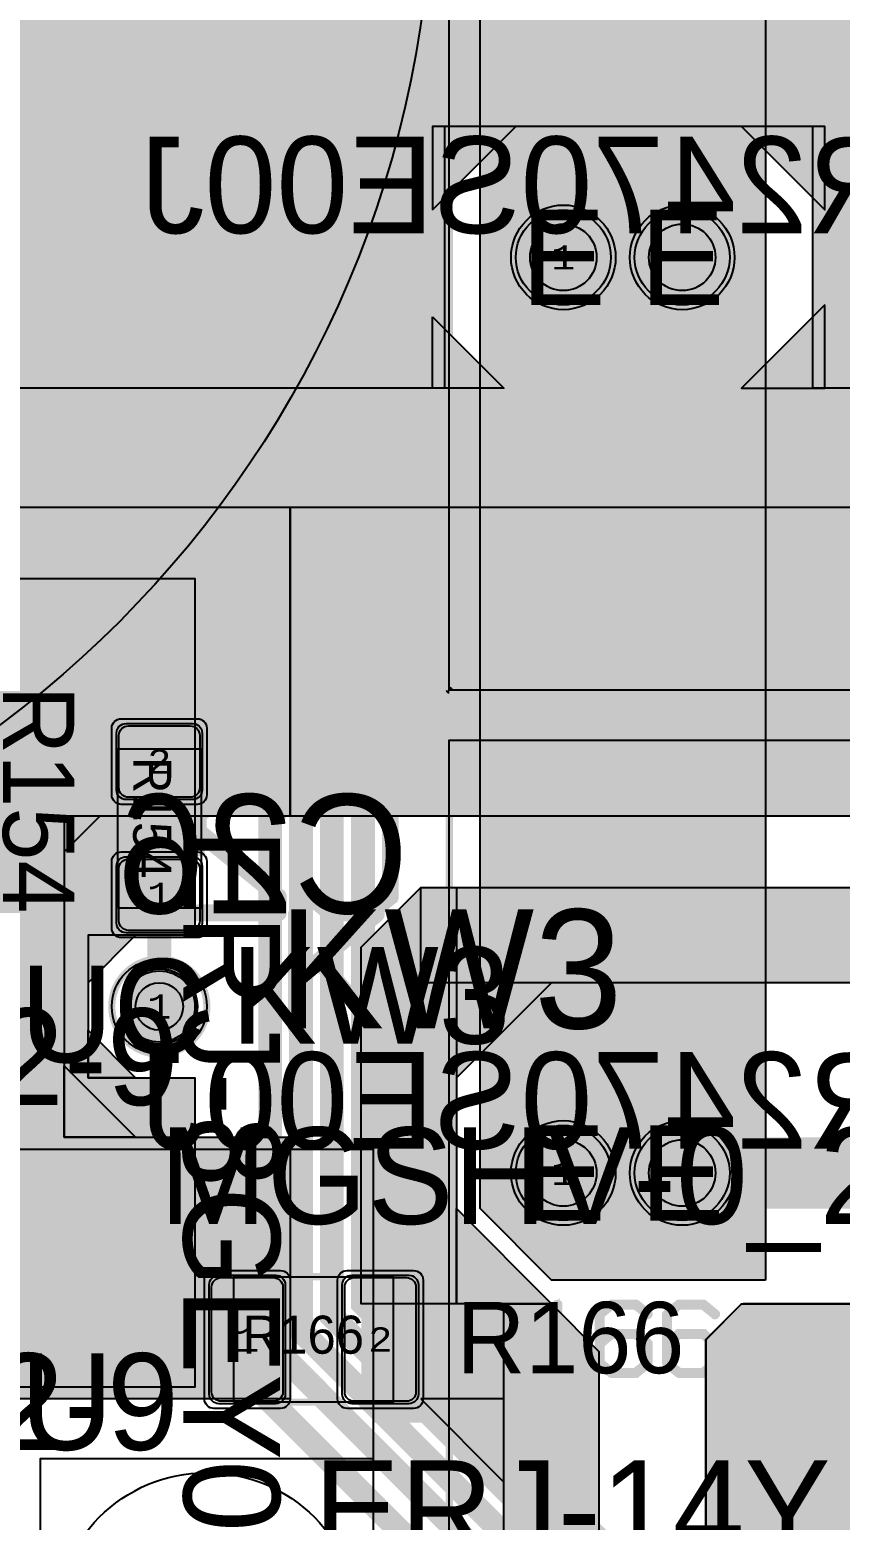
# Model space of a CAD drawing. Extents: x -18 to 179, y -60 to 172.
# Drawn here: x 110.78 to 127.82, y 110.2 to 141.53 of the extents above; entities that cross this region are included whole.
import ezdxf
from ezdxf.enums import TextEntityAlignment as Align

# ---------------------------------------------------------------- set-up
doc = ezdxf.new("R2010")
doc.units = 0
doc.header["$MEASUREMENT"] = 0
for name, color, linetype in [('ASSEMBLY_OUTLINES_BTM', 191, 'CONTINUOUS'), ('ASSEMBLY_OUTLINES_TOP', 102, 'CONTINUOUS'), ('ASSEMBLY_PART_NUMBERS_BTM', 191, 'CONTINUOUS'), ('ASSEMBLY_PART_NUMBERS_TOP', 102, 'CONTINUOUS'), ('ASSEMBLY_REF_DES_TOP', 102, 'CONTINUOUS'), ('DRILL_DRAWING', 21, 'CONTINUOUS'), ('GENERATED_SILKSCREEN_BTM', 255, 'CONTINUOUS'), ('GENERATED_SILKSCREEN_TOP', 140, 'CONTINUOUS'), ('MOUNTING_HOLE_PADS_LAYER14', 150, 'CONTINUOUS'), ('MOUNTING_HOLE_PADS_LAYER15', 230, 'CONTINUOUS'), ('MOUNTING_HOLES_LAYER_BOT17', 42, 'CONTINUOUS'), ('MOUNTING_HOLES_LAYER_TOP', 42, 'CONTINUOUS'), ('PART_HOLES_LAYER_BOTTOM', 30, 'CONTINUOUS'), ('PART_HOLES_LAYER_TOP', 30, 'CONTINUOUS'), ('PART_PADS_LAYER_BOTTOM', 230, 'CONTINUOUS'), ('PART_PADS_LAYER_TOP', 150, 'CONTINUOUS'), ('PART_PADS_SMD_TOP', 150, 'CONTINUOUS'), ('PIN_NUMBERS_BTM', 8, 'CONTINUOUS'), ('PIN_NUMBERS_TOP', 8, 'CONTINUOUS'), ('PLACEMENT_OUTLINES_BTM', 222, 'CONTINUOUS'), ('PLACEMENT_OUTLINES_TOP', 130, 'CONTINUOUS'), ('PLANE_DATA_LAYER_BOTTOM', 230, 'CONTINUOUS'), ('PLANE_DATA_LAYER_TOP', 150, 'CONTINUOUS'), ('PLANE_SHAPES_LAYER_BOTTOM', 230, 'CONTINUOUS'), ('PLANE_SHAPES_LAYER_TOP', 150, 'CONTINUOUS'), ('SILKSCREEN_OUTLINES_BTM', 211, 'CONTINUOUS'), ('SILKSCREEN_OUTLINES_TOP', 150, 'CONTINUOUS'), ('SILKSCREEN_REF_DES_BTM', 211, 'CONTINUOUS'), ('SILKSCREEN_REF_DES_TOP', 150, 'CONTINUOUS'), ('SOLDERMASK_PADS_BTM', 102, 'CONTINUOUS'), ('SOLDERMASK_PADS_TOP', 102, 'CONTINUOUS'), ('SOLDERPASTE_PADS_TOP', 254, 'CONTINUOUS'), ('TRACES_LAYER_BOTTOM', 230, 'CONTINUOUS'), ('TRACES_LAYER_TOP', 150, 'CONTINUOUS')]:
    doc.layers.add(name, color=color, linetype=linetype)
doc.styles.add('COURIER_NEW', font='COUR.TTF')
doc.styles.add('VERIBEST_GERBER_0', font='txt')

msp = doc.modelspace()

# ---------------------------------------------------------------- hatches: boundary and pattern name
at = {"layer": 'ASSEMBLY_OUTLINES_TOP'}
h = msp.add_hatch(color=256, dxfattribs=at)
edge = h.paths.add_edge_path()
edge.add_arc((113.5, 121), 0.79, 0, 360)
at = {"layer": 'MOUNTING_HOLES_LAYER_BOT17'}
h = msp.add_hatch(color=256, dxfattribs=at)
edge = h.paths.add_edge_path()
edge.add_arc((124.5, 136.75), 0.7, 0, 360)
h = msp.add_hatch(color=256, dxfattribs=at)
edge = h.paths.add_edge_path()
edge.add_arc((124.5, 117.5), 0.7, 0, 360)
at = {"layer": 'MOUNTING_HOLES_LAYER_TOP'}
h = msp.add_hatch(color=256, dxfattribs=at)
edge = h.paths.add_edge_path()
edge.add_arc((124.5, 136.75), 0.7, 0, 360)
h = msp.add_hatch(color=256, dxfattribs=at)
edge = h.paths.add_edge_path()
edge.add_arc((124.5, 117.5), 0.7, 0, 360)
at = {"layer": 'PART_HOLES_LAYER_BOTTOM'}
h = msp.add_hatch(color=256, dxfattribs=at)
edge = h.paths.add_edge_path()
edge.add_arc((122, 136.75), 0.7, 0, 360)
h = msp.add_hatch(color=256, dxfattribs=at)
edge = h.paths.add_edge_path()
edge.add_arc((113.5, 121), 0.5, 0, 360)
h = msp.add_hatch(color=256, dxfattribs=at)
edge = h.paths.add_edge_path()
edge.add_arc((122, 117.5), 0.7, 0, 360)
at = {"layer": 'PART_HOLES_LAYER_TOP'}
h = msp.add_hatch(color=256, dxfattribs=at)
edge = h.paths.add_edge_path()
edge.add_arc((122, 136.75), 0.7, 0, 360)
h = msp.add_hatch(color=256, dxfattribs=at)
edge = h.paths.add_edge_path()
edge.add_arc((113.5, 121), 0.5, 0, 360)
h = msp.add_hatch(color=256, dxfattribs=at)
edge = h.paths.add_edge_path()
edge.add_arc((122, 117.5), 0.7, 0, 360)
at = {"layer": 'PLANE_DATA_LAYER_BOTTOM'}
h = msp.add_hatch(color=256, dxfattribs=at)
h.paths.add_polyline_path([(114.250002, 144.718436), (114.25, 122.5762, -0.414213562), (114.1738, 122.5), (113.000004, 122.5, 0.207684346), (112.999998, 122.499998), (112.000002, 121.500002), (112, 121.499996), (112, 120.500004), (112.000003, 120.499999), (112.999998, 119.500002, 0.207684346), (113.000004, 119.5), (114.1738, 119.5, -0.414213562), (114.25, 119.4238), (114.25, 113.0762, -0.414213562), (114.1738, 113), (108.53156, 113.000002, -0.198913366), (108.477678, 113.02232), (108.02232, 113.477678, -0.198909956), (108.000002, 113.531559), (108.000002, 113.53156), (108, 127.749996), (107.999997, 127.750001), (105.750002, 129.999998, 0.207684346), (105.749996, 130), (83.8262, 130, -0.414213562), (83.75, 130.0762), (83.75, 161.499996), (83.749997, 161.500001), (82.000002, 163.249998, 0.207684346), (81.999996, 163.25), (70.500004, 163.25, 0.207684346), (70.499998, 163.249998), (64.250002, 157.000002), (64.25, 156.999996), (64.25, 119.5762, -0.414213562), (64.1738, 119.5), (47.3262, 119.5, -0.414213562), (47.25, 119.5762), (47.25, 138.6738, -0.414213562), (47.3262, 138.75), (54.499996, 138.75, 0.207684346), (54.500002, 138.750002), (57.499998, 141.749998), (57.5, 141.750004), (57.5, 147.749996), (57.499997, 147.750001), (54.000002, 151.249998, 0.207684346), (53.999996, 151.25), (47.0762, 151.25, -0.414213562), (47, 151.3262), (47, 163.6738, -0.414213562), (47.0762, 163.75), (62.499996, 163.75, 0.207684346), (62.500002, 163.750002), (64.227679, 165.477682, -0.198913366), (64.281561, 165.5), (101.968438, 165.5, -0.198913366), (102.02232, 165.477682), (108.47768, 159.022322, -0.198909956), (108.499998, 158.968441), (108.499998, 158.96844), (108.5, 150.500004), (108.500003, 150.499999), (114.227684, 144.772318, -0.198909956), (114.250002, 144.718437)], flags=0)
h.paths.add_polyline_path([(102.999998, 142.499998), (103, 142.500004), (103, 148.499996), (102.999997, 148.500001), (100.250002, 151.249998, 0.207684346), (100.249996, 151.25), (94.000004, 151.25, 0.207684346), (93.999998, 151.249998), (91.000002, 148.250002), (91, 148.249996), (91, 142.250004), (91.000003, 142.249999), (93.749998, 139.500002, 0.207684346), (93.750004, 139.5), (99.999996, 139.5, 0.207684346), (100.000002, 139.500002)], flags=0)
h = msp.add_hatch(color=256, dxfattribs=at)
h.paths.add_polyline_path([(126.25, 115.3262, -0.414213562), (126.1738, 115.25), (121.78156, 115.250002, -0.198913366), (121.727678, 115.27232), (120.27232, 116.727678, -0.198909956), (120.250002, 116.781559), (120.250002, 116.78156), (120.25, 148.591045, -0.256888732), (120.285402, 148.655403, 0.991599377), (119.228922, 150.353509, -0.346304309), (119.135334, 150.364664), (115.52232, 153.977678, -0.198909956), (115.500002, 154.031559), (115.500002, 154.03156), (115.5, 161.1738, -0.414213562), (115.5762, 161.25), (126.1738, 161.25, -0.414213562), (126.25, 161.1738)], flags=0)
h.paths.add_polyline_path([(123.4, 157.1, 0.414213562), (124.3, 158), (124.3, 160, 0.414213562), (123.4, 160.9), (121.4, 160.9, 0.414213562), (120.5, 160), (120.5, 158, 0.414213562), (121.4, 157.1)], flags=0)
h.paths.add_polyline_path([(123.31043, 116.586258, 0.716399399), (126, 117.499999), (126, 117.500001, 0.716399399), (123.31043, 118.413742, -0.492832038), (123.18957, 118.413742, 0.716399399), (120.5, 117.500001), (120.5, 117.499999, 0.716399399), (123.18957, 116.586258, -0.492832038)], flags=0)
h.paths.add_polyline_path([(123.31043, 135.836258, 0.716399399), (126, 136.749999), (126, 136.750001, 0.716399399), (123.31043, 137.663742, -0.492832038), (123.18957, 137.663742, 0.716399399), (120.5, 136.750001), (120.5, 136.749999, 0.716399399), (123.18957, 135.836258, -0.492832038)], flags=0)
for points in [[(122, 136.75), (123.018799, 137.952687)], [(124.5, 136.75), (123.481201, 137.952687)], [(122, 136.75), (120.885458, 137.864542)], [(124.5, 136.75), (125.614542, 137.864542)], [(122, 136.75), (120.885458, 135.635458)], [(122, 136.75), (123.018799, 135.547313)], [(124.5, 136.75), (123.481201, 135.547313)], [(124.5, 136.75), (125.614542, 135.635458)], [(122, 117.5), (121.369953, 118.9448)], [(124.5, 117.5), (123.481201, 118.702687)], [(124.5, 117.5), (125.614542, 118.614542)], [(122, 117.5), (120.5552, 116.869953)], [(122, 117.5), (122.630047, 116.0552)], [(124.5, 117.5), (123.481201, 116.297313)], [(124.5, 117.5), (125.614542, 116.385458)]]:
    msp.add_hatch(color=256, dxfattribs=at).paths.add_polyline_path(points, is_closed=False, flags=0)
at = {"layer": 'PLANE_DATA_LAYER_TOP'}
h = msp.add_hatch(color=256, dxfattribs=at)
h.paths.add_polyline_path([(146.000002, 140.281564, -0.198909956), (145.977684, 140.227683), (144.750002, 139.000002), (144.75, 138.999996), (144.750002, 123.531565), (144.750002, 123.531564, -0.198909956), (144.727684, 123.477683), (142.772322, 121.52232, -0.198913366), (142.71844, 121.500002), (121.750004, 121.5, 0.207684346), (121.749998, 121.499998), (119.750002, 119.500002), (119.75, 119.499996), (119.75, 116.750004), (119.750003, 116.749999), (122.72768, 113.772322, -0.198909956), (122.749998, 113.718441), (122.749998, 113.71844), (122.75, 106.500004), (122.750003, 106.499999), (126.227684, 103.022318, -0.198909956), (126.250002, 102.968437), (126.250002, 102.968436), (126.249998, 77.78156), (126.249998, 77.781559, -0.198909956), (126.22768, 77.727678), (125.522322, 77.02232, -0.198913366), (125.46844, 77.000002), (120.28156, 77.000002, -0.198913366), (120.227678, 77.02232), (119.52232, 77.727678, -0.198909956), (119.500002, 77.781559), (119.500002, 77.78156), (119.5, 96.499996), (119.499997, 96.500001), (116.750002, 99.249998, 0.207684346), (116.749996, 99.25), (108.000004, 99.25, 0.207684346), (107.999998, 99.249998), (105.500002, 96.750002), (105.5, 96.749996), (105.499998, 94.03156), (105.499998, 94.031559, -0.198909956), (105.47768, 93.977678), (105.272322, 93.77232, -0.198913366), (105.21844, 93.750002), (101.28156, 93.750002, -0.198913366), (101.227678, 93.77232), (101.02232, 93.977678, -0.198909956), (101.000002, 94.031559), (101.000002, 94.03156), (101, 96.749996), (100.999997, 96.750001), (98.500002, 99.249998, 0.207684346), (98.499996, 99.25), (94.000004, 99.25, 0.207684346), (93.999998, 99.249998), (91.750002, 97.000002), (91.75, 96.999996), (91.749998, 94.03156), (91.749998, 94.031559, -0.198909956), (91.72768, 93.977678), (91.522322, 93.77232, -0.198913366), (91.46844, 93.750002), (88.03156, 93.750002, -0.198913366), (87.977678, 93.77232), (87.77232, 93.977678, -0.198909956), (87.750002, 94.031559), (87.750002, 94.03156), (87.750001, 100.329648, -0.669857772), (87.880332, 100.383279, 0.200116214), (88.2, 100.25), (90.1, 100.25, 0.414213562), (90.55, 100.7), (90.55, 102.8, 0.059444266), (90.537368, 102.905872, -0.059444601), (90.535229, 102.9238, -0.414213562), (90.611429, 103), (102.8238, 103, -0.414213562), (102.9, 102.9238), (102.9, 101.75, 0.414213562), (103.35, 101.3), (105.65, 101.3, 0.414213562), (106.1, 101.75), (106.1, 102.9238, -0.414213562), (106.1762, 103), (117.249996, 103, 0.207684346), (117.250002, 103.000002), (120.749998, 106.499998), (120.75, 106.500004), (120.75, 110.999996), (120.749997, 111.000001), (119.500002, 112.249998, 0.207684346), (119.499996, 112.25), (118.8002, 112.25, -0.953329659), (118.79293, 112.402052, 0.386497966), (119.2, 112.85), (119.2, 115.15, 0.414213562), (118.75, 115.6), (117.826201, 115.6, -0.414213562), (117.750001, 115.6762), (117.750002, 122.21844), (117.750002, 122.218441, -0.198909956), (117.77232, 122.272322), (118.977678, 123.47768, -0.198913366), (119.03156, 123.499998), (138.499996, 123.5, 0.207684346), (138.500002, 123.500002), (141.749998, 126.749998), (141.75, 126.750004), (141.75, 161.1738, -0.414213562), (141.8262, 161.25), (145.9238, 161.25, -0.414213562), (146, 161.1738), (146.000002, 140.281565)], flags=0)
h.paths.add_polyline_path([(87.95, 95.75, -1), (91.55, 95.75, -1)], flags=0)
h.paths.add_polyline_path([(101.49, 95.75, -1), (105.09, 95.75, -1)], flags=0)
h.paths.add_polyline_path([(114.75, 100.325, 0.414213562), (115.1, 100.675), (115.1, 101.375, 0.414213562), (114.75, 101.725), (113.75, 101.725, 0.414213562), (113.4, 101.375), (113.4, 100.675, 0.414213562), (113.75, 100.325)], flags=0)
h.paths.add_polyline_path([(123.31043, 78.086258, 0.716399399), (126, 78.999999), (126, 79.000001, 0.716399399), (123.31043, 79.913742, -0.492832038), (123.18957, 79.913742, 0.716399399), (120.5, 79.000001), (120.5, 78.999999, 0.716399399), (123.18957, 78.086258, -0.492832038)], flags=0)
h.paths.add_polyline_path([(123.31043, 97.336258, 0.716399399), (126, 98.249999), (126, 98.250001, 0.716399399), (123.31043, 99.163742, -0.492832038), (123.18957, 99.163742, 0.716399399), (120.5, 98.250001), (120.5, 98.249999, 0.716399399), (123.18957, 97.336258, -0.492832038)], flags=0)
h.paths.add_polyline_path([(144.825, 157.1, 0.414213562), (145.725, 158), (145.725, 160, 0.414213562), (144.825, 160.9), (142.825, 160.9, 0.414213562), (141.925, 160), (141.925, 158, 0.414213562), (142.825, 157.1)], flags=0)
h = msp.add_hatch(color=256, dxfattribs=at)
h.paths.add_polyline_path([(139.5, 148.6738), (139.499998, 126.53156), (139.499998, 126.531559, -0.198909956), (139.47768, 126.477678), (138.022322, 125.02232, -0.198913366), (137.96844, 125.000002), (114.428911, 125, -0.796955112), (114.395762, 125.144812, 0.287751527), (114.65, 125.55), (114.65, 126.75, 0.414213562), (114.2, 127.2), (112.8, 127.2, 0.414213562), (112.35, 126.75), (112.35, 125.55, 0.287751527), (112.604238, 125.144812, -0.796955112), (112.571089, 125), (112.250004, 125, 0.207684346), (112.249998, 124.999998), (111.500002, 124.250002), (111.5, 124.249996), (111.5, 119.750004), (111.500003, 119.749999), (112.999998, 118.250002, 0.207684346), (113.000004, 118.25), (116.1738, 118.25, -0.414213562), (116.25, 118.1738), (116.25, 115.626235, -0.549588453), (116.141391, 115.557271, 0.11027068), (115.95, 115.6), (114.75, 115.6, 0.414213562), (114.3, 115.15), (114.3, 112.850002, 0.011312125), (114.300461, 112.829648, -0.011312804), (114.300539, 112.826201), (114.300539, 112.8262, -0.414213562), (114.224339, 112.75), (107.5762, 112.75, -0.414213562), (107.5, 112.8262), (107.5, 125.999996), (107.499997, 126.000001), (102.000002, 131.499998, 0.207684346), (101.999996, 131.5), (79.3262, 131.5, -0.414213562), (79.25, 131.5762), (79.25, 133.749996), (79.249997, 133.750001), (77.750002, 135.249998, 0.207684346), (77.749996, 135.25), (74.5762, 135.25, -0.414213562), (74.5, 135.3262), (74.500002, 147.21844), (74.500002, 147.218441, -0.198909956), (74.52232, 147.272322), (75.977678, 148.72768, -0.198913366), (76.03156, 148.749998), (90.6738, 148.75, -0.414213562), (90.75, 148.6738), (90.75, 141.500004), (90.750003, 141.499999), (93.499998, 138.750002, 0.207684346), (93.500004, 138.75), (99.999996, 138.75, 0.207684346), (100.000002, 138.750002), (102.749998, 141.499998), (102.75, 141.500004), (102.75, 148.6738, -0.414213562), (102.8262, 148.75), (119.060362, 148.75, -0.175663176), (119.109192, 148.732299, 0.362509299), (120.390808, 148.732299, -0.175663176), (120.439638, 148.75), (139.4238, 148.75, -0.414213562)], flags=0)
h.paths.add_polyline_path([(127.249998, 135.499998), (127.25, 135.500004), (127.25, 137.999996), (127.249997, 138.000001), (125.750002, 139.499998, 0.207684346), (125.749996, 139.5), (121.000004, 139.5, 0.207684346), (120.999998, 139.499998), (119.500002, 138.000002), (119.5, 137.999996), (119.5, 135.250004), (119.500003, 135.249999), (120.749998, 134.000002, 0.207684346), (120.750004, 134), (125.749996, 134, 0.207684346), (125.750002, 134.000002)], flags=0)
for points in [[(112.85, 126.7), (112.42792, 127.12208)], [(114.15, 126.7), (114.57208, 127.12208)], [(112.85, 125.6), (112.285744, 125.438521)], [(114.15, 125.6), (114.714253, 125.438511)], [(115.35, 115.1), (115.35, 115.6762)], [(118.15, 115.1), (118.15, 115.6762)], [(114.8, 114), (114.2238, 114)], [(118.7, 114), (119.2762, 114)]]:
    msp.add_hatch(color=256, dxfattribs=at).paths.add_polyline_path(points, is_closed=False, flags=0)
msp.add_hatch(color=256, dxfattribs=at).paths.add_polyline_path([(146.75, 113.718439, 0.198909956), (146.727682, 113.77232), (145.772322, 114.72768, 0.198913366), (145.71844, 114.749998), (125.78156, 114.749998, 0.198913366), (125.727678, 114.72768), (125.02232, 114.022322, 0.198909956), (125.000002, 113.968441), (125.000002, 113.96844), (125.000002, 107.78156), (125.000002, 107.781559, 0.198909956), (125.02232, 107.727678), (130.727678, 102.02232, 0.198913366), (130.78156, 102.000002), (145.96844, 102.000002, 0.198913366), (146.022322, 102.02232), (146.72768, 102.727678, 0.198909956), (146.749998, 102.781559), (146.749998, 102.78156), (146.75, 113.718438)], flags=0)
at = {"layer": 'PLANE_SHAPES_LAYER_BOTTOM'}
for points in [[(126.25, 115.25), (121.75, 115.25), (120.25, 116.75), (120.25, 154), (126.25, 154)], [(114.25, 122.5), (112, 122.5), (112, 119.5), (114.25, 119.5), (114.25, 113), (108.5, 113), (108, 113.5), (108, 130), (114.25, 130)], [(112, 121.5), (113, 122.5), (112, 122.5)], [(112, 120.5), (113, 119.5), (112, 119.5)]]:
    msp.add_hatch(color=256, dxfattribs=at).paths.add_polyline_path(points, flags=0)
at = {"layer": 'PLANE_SHAPES_LAYER_TOP'}
for points in [[(139.5, 134), (127.25, 134), (127.25, 139.5), (119.5, 139.5), (119.5, 134), (79.25, 134), (79.25, 135.25), (74.5, 135.25), (74.5, 147.25), (76, 148.75), (90.75, 148.75), (90.75, 138.75), (102.75, 138.75), (102.75, 148.75), (139.5, 148.75)], [(119.25, 137.75), (121, 139.5), (119.25, 139.5)], [(125.75, 139.5), (127.5, 137.75), (127.5, 139.5)], [(127.5, 135.75), (125.75, 134), (127.5, 134)], [(119.25, 135.5), (120.75, 134), (119.25, 134)], [(116.25, 125), (111.5, 125), (111.5, 118.25), (116.25, 118.25), (116.25, 112.75), (107.5, 112.75), (107.5, 131.5), (116.25, 131.5)], [(139.5, 126.5), (138, 125), (116.25, 125), (116.25, 131.5), (139.5, 131.5)], [(111.5, 124.25), (112.25, 125), (111.5, 125)], [(119.75, 114.75), (117.75, 114.75), (117.75, 122.25), (119, 123.5), (119.75, 123.5)], [(144.75, 123.5), (142.75, 121.5), (119, 121.5), (119, 123.5)], [(119.75, 119.5), (121.75, 121.5), (119.75, 121.5)], [(111.5, 119.75), (113, 118.25), (111.5, 118.25)], [(119.75, 116.75), (121.75, 114.75), (119.75, 114.75)], [(122.75, 103), (120.75, 103), (120.75, 114.75), (121.75, 114.75), (122.75, 113.75)], [(129, 107.75), (125, 107.75), (125, 114), (125.75, 114.75), (129, 114.75)], [(119, 112.75), (120.75, 111), (120.75, 112.75)]]:
    msp.add_hatch(color=256, dxfattribs=at).paths.add_polyline_path(points, flags=0)

# ---------------------------------------------------------------- linework, layer by layer
at = {"layer": 'ASSEMBLY_OUTLINES_BTM'}
for points in [[(119.6, 127.65), (119.6, 145.85), (151.9, 145.85), (151.9, 127.65)], [(119.6, 108.4), (119.6, 126.6), (151.9, 126.6), (151.9, 108.4)]]:
    msp.add_lwpolyline(points, close=True, dxfattribs=at)
msp.add_circle((96.75, 145), 22.5, dxfattribs=at)
at = {"layer": 'ASSEMBLY_OUTLINES_TOP'}
for points in [[(112.63, 123.07), (112.63, 126.42), (114.38, 126.42), (114.38, 123.07)], [(41, 98), (41, 118), (118, 118), (118, 98)], [(115.07, 112.68), (115.07, 115.32), (118.42, 115.32), (118.42, 112.68)], [(111, 104.5), (111, 111.5), (118, 111.5), (118, 104.5)]]:
    msp.add_lwpolyline(points, close=True, dxfattribs=at)
msp.add_circle((113.5, 121), 0.79, dxfattribs=at)
at = {"layer": 'GENERATED_SILKSCREEN_BTM', "const_width": 0.15}
for points in [[(119.250005, 145, -0.301696762), (105.485907, 124.265147, 0.000004483), (105.485912, 124.265159, 1.199961182), (81.227729, 161.288305, 0.000003714), (81.227719, 161.288309, -0.659507056), (119.250005, 145)], [(151.900005, 127.65, -0.414213562), (151.9, 127.649995), (119.6, 127.649995, -0.414213562), (119.599995, 127.65), (119.599995, 145.85, -0.414213562), (119.6, 145.850005), (131.927633, 145.850005, 0.000005386), (131.927645, 145.849995), (119.600005, 145.849995), (119.600005, 127.650005), (151.899995, 127.650005), (151.899995, 145.849995), (139.072355, 145.849995, 0.000005386), (139.072367, 145.850005), (151.9, 145.850005, -0.414213562), (151.900005, 145.85), (151.900005, 127.65)]]:
    msp.add_lwpolyline(points, format="xyb", dxfattribs=at)
msp.add_lwpolyline([(119.6, 108.4), (119.6, 126.6), (151.9, 126.6), (151.9, 108.4)], close=True, dxfattribs=at)
at = {"layer": 'GENERATED_SILKSCREEN_BTM', "const_width": 0.25}
for points in [[(112.34625, 125.4075), (111.92625, 125.065), (111.91625, 125.0525), (111.91125, 125.0325), (111.91375, 125.0175), (111.91875, 125.005), (111.92625, 124.995), (111.93875, 124.985), (111.95125, 124.9775), (111.96375, 124.975), (111.97625, 124.975), (111.98625, 124.9825), (112.39625, 125.315), (113.20625, 125.315), (113.59125, 125), (113.59125, 124.1025), (113.25125, 124.38), (113.24125, 124.3825), (113.23625, 124.385), (113.23375, 124.385), (113.23375, 124.3875), (113.22125, 124.39), (112.37875, 124.39), (112.36875, 124.3875), (112.36875, 124.385), (112.36375, 124.385), (112.35625, 124.3825), (112.34875, 124.38), (111.92625, 124.04), (111.92375, 124.0325), (111.91875, 124.03), (111.91625, 124.0275), (111.91625, 124.0225), (111.91125, 124.005), (111.90875, 123.9975), (111.90875, 123.31), (111.91125, 123.2975), (111.91625, 123.2875), (111.91875, 123.2775), (111.92625, 123.27), (112.34625, 122.9275), (112.35875, 122.9225), (112.36125, 122.92), (112.36875, 122.92), (112.37125, 122.9175), (112.37375, 122.9175), (112.37875, 122.9175), (113.22125, 122.9175), (113.23125, 122.92), (113.24125, 122.9225), (113.25125, 122.9275), (113.67125, 123.27), (113.67875, 123.275), (113.68125, 123.2775), (113.68625, 123.285), (113.69125, 123.3025), (113.69375, 123.31), (113.69375, 125.025), (113.69125, 125.0375), (113.68625, 125.0475), (113.68125, 125.0525), (113.67875, 125.0575), (113.67125, 125.065), (113.25125, 125.4075), (113.24125, 125.41), (113.23625, 125.4125), (113.23125, 125.415), (113.22125, 125.4175), (112.37875, 125.4175), (112.36875, 125.415), (112.36375, 125.4125), (112.35625, 125.41), (112.34625, 125.4075)], [(114.70875, 125.4075), (114.28875, 125.065), (114.28125, 125.0525), (114.27875, 125.0425), (114.27375, 125.035), (114.27125, 125.025), (114.27125, 124.6825), (114.27375, 124.6725), (114.27875, 124.6575), (114.28125, 124.645), (114.28875, 124.64), (115.95375, 123.2875), (115.95375, 123.02), (114.32125, 123.02), (114.30375, 123.015), (114.28875, 123.005), (114.28125, 122.9875), (114.27875, 122.9675), (114.28125, 122.95), (114.28875, 122.9325), (114.30375, 122.9225), (114.32125, 122.9175), (116.00625, 122.9175), (116.02625, 122.9225), (116.03875, 122.935), (116.05125, 122.9475), (116.05625, 122.9675), (116.05625, 123.31), (116.05375, 123.3175), (116.04875, 123.335), (116.04375, 123.3425), (116.04125, 123.3475), (116.03375, 123.3525), (114.37125, 124.7075), (114.37125, 125), (114.76125, 125.315), (115.56875, 125.315), (115.97625, 124.9825), (115.99375, 124.9775), (116.01125, 124.98), (116.02625, 124.9875), (116.03875, 125.0025), (116.04625, 125.0175), (116.04875, 125.035), (116.04625, 125.0525), (116.04125, 125.06), (116.03375, 125.065), (115.61375, 125.4075), (115.60375, 125.41), (115.59875, 125.4125), (115.59375, 125.415), (115.58375, 125.4175), (114.74125, 125.4175), (114.73125, 125.415), (114.72625, 125.4125), (114.71875, 125.41), (114.70875, 125.4075)], [(117.97125, 122.9275), (118.39125, 123.27), (118.40375, 123.2775), (118.40625, 123.2875), (118.41125, 123.2975), (118.41375, 123.31), (118.41375, 125.025), (118.41125, 125.0375), (118.40625, 125.0475), (118.40125, 125.0525), (118.39875, 125.0575), (118.39375, 125.065), (117.97125, 125.4075), (117.96375, 125.41), (117.95625, 125.4125), (117.95375, 125.415), (117.94375, 125.4175), (117.10125, 125.4175), (117.08875, 125.415), (117.08375, 125.4125), (117.07625, 125.41), (117.06875, 125.4075), (116.64625, 125.065), (116.63625, 125.0525), (116.63125, 125.0325), (116.63375, 125.0175), (116.63875, 125.005), (116.64625, 124.995), (116.65875, 124.985), (116.67125, 124.9775), (116.68375, 124.975), (116.69625, 124.975), (116.70625, 124.9825), (117.11875, 125.315), (117.92625, 125.315), (118.31125, 125), (118.31125, 123.335), (117.92625, 123.02), (117.11875, 123.02), (116.70625, 123.3525), (116.69625, 123.3575), (116.68375, 123.36), (116.67125, 123.3575), (116.65875, 123.35), (116.64625, 123.34), (116.63875, 123.3275), (116.63375, 123.3125), (116.63125, 123.2975), (116.63625, 123.2825), (116.64625, 123.27), (117.06875, 122.9275), (117.07875, 122.9225), (117.08125, 122.92), (117.08875, 122.92), (117.09125, 122.9175), (117.09375, 122.9175), (117.10125, 122.9175), (117.94375, 122.9175), (117.95375, 122.92), (117.96375, 122.9225), (117.97125, 122.9275)], [(113.59125, 123.9725), (113.59125, 123.335), (113.20625, 123.02), (112.39875, 123.02), (112.00875, 123.335), (112.00875, 123.9725), (112.39875, 124.29), (113.20625, 124.29), (113.59125, 123.9725)]]:
    msp.add_lwpolyline(points, dxfattribs=at)
at = {"layer": 'GENERATED_SILKSCREEN_TOP'}
for points, const_width in [([(110.246, 127.48525), (110.936, 127.48525), (110.936, 126.78025), (110.237, 126.53425)], 0.15), ([(111.146, 126.48475), (111.149, 126.48025), (111.1565, 126.47875), (111.164, 126.47425), (111.1715, 126.47425), (111.4805, 126.47425), (111.488, 126.47425), (111.4925, 126.47875), (111.497, 126.47875), (111.4985, 126.48025), (111.5, 126.48175), (111.5045, 126.48475), (111.71, 126.73975), (111.713, 126.74725), (111.7145, 126.75175), (111.716, 126.75925), (111.716, 127.51525), (111.713, 127.52875), (111.7055, 127.53625), (111.698, 127.54525), (111.686, 127.54825), (110.246, 127.54825)], 0.15), ([(111.6545, 127.48525), (111.6545, 126.76675), (111.4655, 126.53425), (111.1865, 126.53425), (110.996, 126.76675), (110.996, 127.48525), (111.6545, 127.48525)], 0.15), ([(110.2565, 126.47875), (110.9555, 126.72475), (111.146, 126.48475)], 0.15), ([(110.2775, 125.59225), (111.686, 125.59225), (111.6965, 125.59375), (111.704, 125.59825), (111.7085, 125.60575), (111.71, 125.61625), (111.7115, 125.62375), (111.7115, 125.63125), (111.7085, 125.63725), (111.7025, 125.64325), (111.2915, 125.93575), (111.281, 125.94025), (111.272, 125.94025), (111.2615, 125.93575), (111.254, 125.92825), (111.248, 125.91925), (111.245, 125.90875), (111.248, 125.89825), (111.2555, 125.89075), (111.5915, 125.65075), (110.2775, 125.65075)], 0.15), ([(111.2, 124.48225), (111.1985, 124.48825), (111.197, 124.49275), (111.194, 124.49875), (111.029, 124.70275), (111.6545, 124.70275), (111.6545, 123.72325), (111.6575, 123.71275), (111.6635, 123.70375), (111.674, 123.69925), (111.6845, 123.69775), (111.6965, 123.69925), (111.707, 123.70375), (111.713, 123.71275), (111.716, 123.72325), (111.716, 124.73575), (111.713, 124.74625), (111.7055, 124.75375), (111.698, 124.76275), (111.686, 124.76575), (110.9645, 124.76575), (110.954, 124.76425), (110.9465, 124.75975), (110.942, 124.75375), (110.939, 124.74325), (110.936, 124.73575), (110.9345, 124.72975), (110.936, 124.72225), (110.9405, 124.71625), (111.14, 124.47175), (111.14, 123.98725), (110.9495, 123.75325), (110.4665, 123.75325)], 0.15), ([(110.4515, 123.69325), (110.9645, 123.69325), (110.972, 123.69475), (110.9795, 123.69775), (110.9825, 123.69775), (110.984, 123.69925), (110.987, 123.70225), (110.99, 123.70375), (111.194, 123.95725), (111.197, 123.96475), (111.1985, 123.96925), (111.2, 123.97675), (111.2, 124.48225)], 0.15), ([(110.246, 122.37625), (110.7005, 122.37625), (110.7005, 122.30575), (110.7035, 122.29525), (110.7095, 122.28625), (110.72, 122.28175), (110.7305, 122.28025), (110.7425, 122.28175), (110.753, 122.28625), (110.7605, 122.29525), (110.7635, 122.30575), (110.7635, 122.37625), (111.644, 122.37625), (111.6515, 122.37775), (111.6575, 122.38075), (111.6635, 122.38825), (111.668, 122.39575), (111.671, 122.40475), (111.6725, 122.41375), (111.671, 122.42125), (111.665, 122.42875), (110.7545, 123.33925), (110.7455, 123.34525), (110.7365, 123.34825), (110.7275, 123.34675), (110.717, 123.34075), (110.7095, 123.33775), (110.705, 123.33175), (110.702, 123.32575), (110.7005, 123.31825), (110.7005, 122.43625), (110.246, 122.43625)], 0.15), ([(110.7635, 123.24325), (111.5675, 122.43625), (110.7635, 122.43625), (110.7635, 123.24325)], 0.15), ([(118.10375, 122.905), (118.11375, 122.92), (118.11625, 122.9375), (118.11375, 122.9575), (118.10375, 122.9725), (118.09125, 122.985), (118.07375, 122.9925), (118.06625, 122.995), (118.05625, 122.995), (118.04875, 122.9925), (118.04125, 122.9875), (116.43875, 121.6825), (116.43875, 122.9475), (116.43375, 122.965), (116.42125, 122.98), (116.40375, 122.9875), (116.38375, 122.99), (116.36625, 122.9875), (116.35125, 122.98), (116.33875, 122.965), (116.33375, 122.9475), (116.33375, 120.5475), (116.33875, 120.5275), (116.35125, 120.515), (116.36625, 120.5075), (116.38375, 120.505), (116.40375, 120.5075), (116.42125, 120.515), (116.43375, 120.5275), (116.43875, 120.5475), (116.43875, 121.5525), (116.85375, 121.8875), (118.03625, 120.515), (118.04375, 120.5075), (118.05125, 120.5025), (118.05875, 120.5), (118.06625, 120.5), (118.08375, 120.5075), (118.09875, 120.5175), (118.11125, 120.53), (118.11875, 120.5475), (118.11875, 120.565), (118.11625, 120.575), (118.11125, 120.5825), (116.92875, 121.955), (118.10375, 122.905)], 0.25), ([(118.69625, 120.5475), (118.70125, 120.53), (118.70875, 120.52), (118.72375, 120.5125), (118.73875, 120.5075), (118.75625, 120.5025), (118.76875, 120.5025), (118.78125, 120.51), (118.79375, 120.5225), (119.59125, 121.8175), (120.39125, 120.5225), (120.40125, 120.51), (120.41125, 120.5025), (120.42625, 120.5025), (120.44125, 120.5075), (120.45875, 120.5125), (120.47375, 120.52), (120.48125, 120.5325), (120.48375, 120.5475), (120.48375, 122.9475), (120.47875, 122.965), (120.46625, 122.98), (120.45125, 122.9875), (120.43375, 122.99), (120.41625, 122.9875), (120.39875, 122.98), (120.38625, 122.965), (120.38375, 122.9475), (120.38375, 120.73), (119.63625, 121.9475), (119.62625, 121.955), (119.61375, 121.96), (119.60375, 121.9625), (119.59125, 121.9625), (119.57875, 121.9625), (119.56875, 121.96), (119.55875, 121.955), (119.54625, 121.9475), (118.80125, 120.73), (118.80125, 122.9475), (118.79625, 122.965), (118.78375, 122.98), (118.76625, 122.9875), (118.74625, 122.99), (118.72875, 122.9875), (118.71375, 122.98), (118.70125, 122.965), (118.69625, 122.9475), (118.69625, 120.555), (118.69625, 120.5475)], 0.25), ([(121.50375, 120.5075), (121.08125, 120.85), (121.06875, 120.8625), (121.06625, 120.8775), (121.06875, 120.895), (121.07875, 120.9125), (121.09125, 120.925), (121.10625, 120.935), (121.12375, 120.9375), (121.14125, 120.9325), (121.54875, 120.6), (122.35625, 120.6), (122.74625, 120.915), (122.74625, 121.38), (122.36125, 121.6975), (121.94625, 121.6975), (121.92625, 121.7025), (121.91375, 121.7125), (121.90625, 121.73), (121.90375, 121.7475), (121.90625, 121.765), (121.91375, 121.78), (121.92625, 121.7925), (121.94625, 121.7975), (122.36125, 121.7975), (122.74625, 122.115), (122.74625, 122.58), (122.35625, 122.895), (121.54875, 122.895), (121.14125, 122.5625), (121.12375, 122.5575), (121.10625, 122.56), (121.09125, 122.5675), (121.07875, 122.5825), (121.06875, 122.5975), (121.06625, 122.615), (121.06875, 122.6325), (121.08125, 122.645), (121.50375, 122.9875), (121.51125, 122.99), (121.51875, 122.9925), (121.52125, 122.995), (121.53125, 122.9975), (122.37375, 122.9975), (122.38625, 122.995), (122.39125, 122.9925), (122.39875, 122.99), (122.40625, 122.9875), (122.82875, 122.645), (122.83625, 122.6325), (122.83875, 122.6225), (122.84375, 122.615), (122.84625, 122.605), (122.84625, 122.09), (122.84375, 122.0825), (122.83875, 122.065), (122.83625, 122.0525), (122.82875, 122.0475), (122.46125, 121.7475), (122.82875, 121.4475), (122.83125, 121.4425), (122.83625, 121.4375), (122.83875, 121.435), (122.83875, 121.43), (122.84375, 121.4125), (122.84625, 121.405), (122.84625, 120.89), (122.84375, 120.8775), (122.83875, 120.8675), (122.83625, 120.8575), (122.82875, 120.85), (122.40625, 120.5075), (122.39625, 120.5025), (122.39375, 120.5), (122.38625, 120.5), (122.38375, 120.4975), (122.38125, 120.4975), (122.37375, 120.4975), (121.53125, 120.4975), (121.52125, 120.5), (121.51125, 120.5025), (121.50375, 120.5075)], 0.25), ([(121.01375, 114.1945), (121.01825, 114.1975), (121.01975, 114.205), (121.02425, 114.2125), (121.02425, 114.22), (121.02425, 114.529), (121.02425, 114.5365), (121.01975, 114.541), (121.01975, 114.5455), (121.01825, 114.547), (121.01675, 114.5485), (121.01375, 114.5515), (120.75875, 114.7585), (120.75125, 114.7615), (120.74525, 114.763), (120.73925, 114.7645), (119.98325, 114.7645), (119.96975, 114.7615), (119.96075, 114.754), (119.95325, 114.745), (119.95025, 114.7345), (119.95025, 113.2945), (119.95325, 113.2825), (119.96075, 113.275), (119.96975, 113.2705), (119.98025, 113.269), (119.99225, 113.2705), (120.00275, 113.275), (120.01025, 113.2825), (120.01325, 113.2945), (120.01325, 113.9845), (120.71825, 113.9845), (120.96425, 113.2855), (120.97025, 113.275), (120.98075, 113.269), (120.99275, 113.2675), (121.00175, 113.2705), (121.01075, 113.275), (121.01825, 113.2825), (121.02275, 113.293), (121.01975, 113.305), (120.77375, 114.004), (121.01375, 114.1945)], 0.15), ([(120.01325, 114.703), (120.73025, 114.703), (120.96425, 114.514), (120.96425, 114.235), (120.73025, 114.0445), (120.01325, 114.0445), (120.01325, 114.703)], 0.15), ([(121.58525, 113.326), (121.57325, 113.323), (121.56725, 113.317), (121.56275, 113.3065), (121.56125, 113.2945), (121.56275, 113.284), (121.56725, 113.2735), (121.57325, 113.266), (121.58525, 113.2645), (122.17025, 113.2645), (122.18075, 113.266), (122.18975, 113.2735), (122.19425, 113.284), (122.19575, 113.2945), (122.19425, 113.3065), (122.18975, 113.317), (122.18075, 113.323), (122.17025, 113.326), (121.90625, 113.326), (121.90625, 114.7345), (121.90475, 114.745), (121.90025, 114.7525), (121.89275, 114.757), (121.88225, 114.7585), (121.87475, 114.76), (121.86725, 114.76), (121.86125, 114.757), (121.85525, 114.751), (121.56275, 114.34), (121.55825, 114.3295), (121.55825, 114.319), (121.56275, 114.31), (121.57025, 114.3025), (121.57925, 114.2965), (121.58975, 114.2935), (121.59575, 114.2935), (121.60025, 114.295), (121.60775, 114.304), (121.84775, 114.64), (121.84775, 113.326), (121.58525, 113.326)], 0.15), ([(123.54275, 114.7585), (123.79475, 114.553), (123.80225, 114.5455), (123.80375, 114.5335), (123.80225, 114.5245), (123.79925, 114.517), (123.79475, 114.511), (123.78725, 114.505), (123.77975, 114.5005), (123.77225, 114.499), (123.76475, 114.499), (123.75875, 114.5035), (123.51275, 114.703), (123.02675, 114.703), (122.79575, 114.514), (122.79575, 113.9755), (122.99975, 114.142), (123.00575, 114.1435), (123.00875, 114.145), (123.01025, 114.145), (123.01025, 114.1465), (123.01775, 114.148), (123.52325, 114.148), (123.52925, 114.1465), (123.52925, 114.145), (123.53225, 114.145), (123.53675, 114.1435), (123.54125, 114.142), (123.79475, 113.938), (123.79625, 113.9335), (123.79925, 113.932), (123.80075, 113.9305), (123.80075, 113.9275), (123.80375, 113.917), (123.80525, 113.9125), (123.80525, 113.5), (123.80375, 113.4925), (123.80075, 113.4865), (123.79925, 113.4805), (123.79475, 113.476), (123.54275, 113.2705), (123.53525, 113.2675), (123.53375, 113.266), (123.53075, 113.266), (123.52775, 113.2645), (123.52625, 113.2645), (123.52325, 113.2645), (123.01775, 113.2645), (123.01175, 113.266), (123.00575, 113.2675), (122.99975, 113.2705), (122.74775, 113.476), (122.74475, 113.479), (122.74175, 113.4805), (122.73875, 113.485), (122.73575, 113.4955), (122.73425, 113.5), (122.73425, 114.529), (122.73575, 114.5365), (122.73875, 114.5425), (122.74175, 114.5455), (122.74475, 114.5485), (122.74775, 114.553), (122.99975, 114.7585), (123.00575, 114.76), (123.01025, 114.7615), (123.01175, 114.763), (123.01775, 114.7645), (123.52325, 114.7645), (123.52925, 114.763), (123.53075, 114.763), (123.53225, 114.7615), (123.53675, 114.76), (123.54275, 114.7585)], 0.15), ([(124.96025, 114.7585), (125.21225, 114.553), (125.21975, 114.5455), (125.22125, 114.5335), (125.21975, 114.5245), (125.21675, 114.517), (125.21225, 114.511), (125.20475, 114.505), (125.19725, 114.5005), (125.18975, 114.499), (125.18225, 114.499), (125.17625, 114.5035), (124.93025, 114.703), (124.44425, 114.703), (124.21325, 114.514), (124.21325, 113.9755), (124.41725, 114.142), (124.42325, 114.1435), (124.42625, 114.145), (124.42775, 114.145), (124.42775, 114.1465), (124.43525, 114.148), (124.94075, 114.148), (124.94675, 114.1465), (124.94675, 114.145), (124.94975, 114.145), (124.95425, 114.1435), (124.95875, 114.142), (125.21225, 113.938), (125.21375, 113.9335), (125.21675, 113.932), (125.21825, 113.9305), (125.21825, 113.9275), (125.22125, 113.917), (125.22275, 113.9125), (125.22275, 113.5), (125.22125, 113.4925), (125.21825, 113.4865), (125.21675, 113.4805), (125.21225, 113.476), (124.96025, 113.2705), (124.95275, 113.2675), (124.95125, 113.266), (124.94825, 113.266), (124.94525, 113.2645), (124.94375, 113.2645), (124.94075, 113.2645), (124.43525, 113.2645), (124.42925, 113.266), (124.42325, 113.2675), (124.41725, 113.2705), (124.16525, 113.476), (124.16225, 113.479), (124.15925, 113.4805), (124.15625, 113.485), (124.15325, 113.4955), (124.15175, 113.5), (124.15175, 114.529), (124.15325, 114.5365), (124.15625, 114.5425), (124.15925, 114.5455), (124.16225, 114.5485), (124.16525, 114.553), (124.41725, 114.7585), (124.42325, 114.76), (124.42775, 114.7615), (124.42925, 114.763), (124.43525, 114.7645), (124.94075, 114.7645), (124.94675, 114.763), (124.94825, 114.763), (124.94975, 114.7615), (124.95425, 114.76), (124.96025, 114.7585)], 0.15), ([(122.79575, 113.8975), (122.79575, 113.515), (123.02675, 113.326), (123.51125, 113.326), (123.74525, 113.515), (123.74525, 113.8975), (123.51125, 114.088), (123.02675, 114.088), (122.79575, 113.8975)], 0.15), ([(124.21325, 113.8975), (124.21325, 113.515), (124.44425, 113.326), (124.92875, 113.326), (125.16275, 113.515), (125.16275, 113.8975), (124.92875, 114.088), (124.44425, 114.088), (124.21325, 113.8975)], 0.15)]:
    msp.add_lwpolyline(points, dxfattribs=dict(at, const_width=const_width))
at = {"layer": 'GENERATED_SILKSCREEN_TOP', "const_width": 0.15}
for points in [[(112.630005, 124.166164, 0.000011642), (112.629995, 124.166156), (112.629995, 125.333844, 0.000011642), (112.630005, 125.333836), (112.630005, 124.166164)], [(114.380005, 124.157902, 0.000012231), (114.379995, 124.157911), (114.379995, 125.342089, 0.000012231), (114.380005, 125.342098), (114.380005, 124.157902)], [(117.333844, 115.320005, 0.000011642), (117.333836, 115.319995), (116.166164, 115.319995, 0.000011642), (116.166156, 115.320005), (117.333844, 115.320005)], [(117.333844, 112.679995), (116.166156, 112.679995, 0.000011642), (116.166164, 112.680005), (117.333836, 112.680005, 0.000011642), (117.333844, 112.679995)]]:
    msp.add_lwpolyline(points, format="xyb", dxfattribs=at)
msp.add_lwpolyline([(112.5, 121, -1), (114.5, 121, -1)], format="xyb", close=True, dxfattribs=at)
at = {"layer": 'MOUNTING_HOLE_PADS_LAYER14'}
for centre, radius in [((124.5, 136.75), 1), ((124.5, 117.5), 1), ((114.5, 108), 3.2)]:
    msp.add_circle(centre, radius, dxfattribs=at)
at = {"layer": 'MOUNTING_HOLE_PADS_LAYER15'}
for centre, radius in [((124.5, 136.75), 1), ((124.5, 117.5), 1), ((114.5, 108), 3.2)]:
    msp.add_circle(centre, radius, dxfattribs=at)
at = {"layer": 'MOUNTING_HOLES_LAYER_BOT17'}
for centre in [(124.5, 136.75), (124.5, 117.5)]:
    msp.add_circle(centre, 0.7, dxfattribs=at)
at = {"layer": 'MOUNTING_HOLES_LAYER_TOP'}
for centre in [(124.5, 136.75), (124.5, 117.5)]:
    msp.add_circle(centre, 0.7, dxfattribs=at)
at = {"layer": 'PART_HOLES_LAYER_BOTTOM'}
for centre, radius in [((122, 136.75), 0.7), ((113.5, 121), 0.5), ((122, 117.5), 0.7)]:
    msp.add_circle(centre, radius, dxfattribs=at)
at = {"layer": 'PART_HOLES_LAYER_TOP'}
for centre, radius in [((122, 136.75), 0.7), ((113.5, 121), 0.5), ((122, 117.5), 0.7)]:
    msp.add_circle(centre, radius, dxfattribs=at)
at = {"layer": 'PART_PADS_LAYER_BOTTOM'}
for centre, radius in [((122, 136.75), 1), ((113.5, 121), 0.75), ((122, 117.5), 1)]:
    msp.add_circle(centre, radius, dxfattribs=at)
at = {"layer": 'PART_PADS_LAYER_TOP'}
for centre, radius in [((122, 136.75), 1), ((113.5, 121), 0.75), ((122, 117.5), 1)]:
    msp.add_circle(centre, radius, dxfattribs=at)
at = {"layer": 'PART_PADS_SMD_TOP'}
for points in [[(114.4, 125.55, -0.414213562), (114.2, 125.35), (112.8, 125.35, -0.414213562), (112.6, 125.55), (112.6, 126.75, -0.414213562), (112.8, 126.95), (114.2, 126.95, -0.414213562), (114.4, 126.75)], [(114.4, 122.75, -0.414213562), (114.2, 122.55), (112.8, 122.55, -0.414213562), (112.6, 122.75), (112.6, 123.95, -0.414213562), (112.8, 124.15), (114.2, 124.15, -0.414213562), (114.4, 123.95)], [(114.75, 112.65, -0.414213562), (114.55, 112.85), (114.55, 115.15, -0.414213562), (114.75, 115.35), (115.95, 115.35, -0.414213562), (116.15, 115.15), (116.15, 112.85, -0.414213562), (115.95, 112.65)], [(117.55, 112.65, -0.414213562), (117.35, 112.85), (117.35, 115.15, -0.414213562), (117.55, 115.35), (118.75, 115.35, -0.414213562), (118.95, 115.15), (118.95, 112.85, -0.414213562), (118.75, 112.65)]]:
    msp.add_lwpolyline(points, format="xyb", close=True, dxfattribs=at)
at = {"layer": 'PLACEMENT_OUTLINES_BTM'}
for points in [[(119.6, 127.65), (119.6, 145.85), (151.9, 145.85), (151.9, 127.65)], [(119.6, 108.4), (119.6, 126.6), (151.9, 126.6), (151.9, 108.4)]]:
    msp.add_lwpolyline(points, close=True, dxfattribs=at)
msp.add_circle((96.75, 145), 22.5, dxfattribs=at)
at = {"layer": 'PLACEMENT_OUTLINES_TOP'}
for points in [[(112.63, 123.07), (112.63, 126.42), (114.38, 126.42), (114.38, 123.07)], [(115.07, 112.68), (115.07, 115.32), (118.42, 115.32), (118.42, 112.68)]]:
    msp.add_lwpolyline(points, close=True, dxfattribs=at)
msp.add_circle((113.5, 121), 1, dxfattribs=at)
at = {"layer": 'PLANE_DATA_LAYER_BOTTOM', "const_width": 0.5}
for points in [[(122, 136.75), (123.018799, 137.952687)], [(124.5, 136.75), (123.481201, 137.952687)], [(122, 136.75), (120.885458, 137.864542)], [(124.5, 136.75), (125.614542, 137.864542)], [(122, 136.75), (120.885458, 135.635458)], [(122, 136.75), (123.018799, 135.547313)], [(124.5, 136.75), (123.481201, 135.547313)], [(124.5, 136.75), (125.614542, 135.635458)], [(122, 117.5), (121.369953, 118.9448)], [(124.5, 117.5), (123.481201, 118.702687)], [(124.5, 117.5), (125.614542, 118.614542)], [(122, 117.5), (120.5552, 116.869953)], [(122, 117.5), (122.630047, 116.0552)], [(124.5, 117.5), (123.481201, 116.297313)], [(124.5, 117.5), (125.614542, 116.385458)]]:
    msp.add_lwpolyline(points, dxfattribs=at)
at = {"layer": 'PLANE_DATA_LAYER_TOP', "const_width": 0.5}
for points in [[(112.85, 126.7), (112.42792, 127.12208)], [(114.15, 126.7), (114.57208, 127.12208)], [(112.85, 125.6), (112.285744, 125.438521)], [(114.15, 125.6), (114.714253, 125.438511)], [(115.35, 115.1), (115.35, 115.6762)], [(118.15, 115.1), (118.15, 115.6762)], [(114.8, 114), (114.2238, 114)], [(118.7, 114), (119.2762, 114)]]:
    msp.add_lwpolyline(points, dxfattribs=at)
at = {"layer": 'PLANE_DATA_LAYER_TOP'}
msp.add_lwpolyline([(146.75, 113.718439, 0.198909956), (146.727682, 113.77232), (145.772322, 114.72768, 0.198913366), (145.71844, 114.749998), (125.78156, 114.749998, 0.198913366), (125.727678, 114.72768), (125.02232, 114.022322, 0.198909956), (125.000002, 113.968441), (125.000002, 113.96844), (125.000002, 107.78156), (125.000002, 107.781559, 0.198909956), (125.02232, 107.727678), (130.727678, 102.02232, 0.198913366), (130.78156, 102.000002), (145.96844, 102.000002, 0.198913366), (146.022322, 102.02232), (146.72768, 102.727678, 0.198909956), (146.749998, 102.781559), (146.749998, 102.78156), (146.75, 113.718438)], format="xyb", close=True, dxfattribs=at)
at = {"layer": 'PLANE_SHAPES_LAYER_BOTTOM'}
for points in [[(126.25, 115.25), (121.75, 115.25), (120.25, 116.75), (120.25, 154), (126.25, 154)], [(114.25, 122.5), (112, 122.5), (112, 119.5), (114.25, 119.5), (114.25, 113), (108.5, 113), (108, 113.5), (108, 130), (114.25, 130)], [(112, 121.5), (113, 122.5), (112, 122.5)], [(112, 120.5), (113, 119.5), (112, 119.5)]]:
    msp.add_lwpolyline(points, close=True, dxfattribs=at)
for points in [[(106, 139.5), (114.25, 139.5), (106, 144.75), (114.25, 144.75)], [(83.75, 130), (114.25, 130), (83.75, 139.5), (114.25, 139.5)]]:
    msp.add_solid(points, dxfattribs=at)
at = {"layer": 'PLANE_SHAPES_LAYER_TOP'}
for points in [[(139.5, 134), (127.25, 134), (127.25, 139.5), (119.5, 139.5), (119.5, 134), (79.25, 134), (79.25, 135.25), (74.5, 135.25), (74.5, 147.25), (76, 148.75), (90.75, 148.75), (90.75, 138.75), (102.75, 138.75), (102.75, 148.75), (139.5, 148.75)], [(119.25, 137.75), (121, 139.5), (119.25, 139.5)], [(125.75, 139.5), (127.5, 137.75), (127.5, 139.5)], [(127.5, 135.75), (125.75, 134), (127.5, 134)], [(119.25, 135.5), (120.75, 134), (119.25, 134)], [(116.25, 125), (111.5, 125), (111.5, 118.25), (116.25, 118.25), (116.25, 112.75), (107.5, 112.75), (107.5, 131.5), (116.25, 131.5)], [(139.5, 126.5), (138, 125), (116.25, 125), (116.25, 131.5), (139.5, 131.5)], [(111.5, 124.25), (112.25, 125), (111.5, 125)], [(119.75, 114.75), (117.75, 114.75), (117.75, 122.25), (119, 123.5), (119.75, 123.5)], [(144.75, 123.5), (142.75, 121.5), (119, 121.5), (119, 123.5)], [(119.75, 119.5), (121.75, 121.5), (119.75, 121.5)], [(111.5, 119.75), (113, 118.25), (111.5, 118.25)], [(119.75, 116.75), (121.75, 114.75), (119.75, 114.75)], [(122.75, 103), (120.75, 103), (120.75, 114.75), (121.75, 114.75), (122.75, 113.75)], [(129, 107.75), (125, 107.75), (125, 114), (125.75, 114.75), (129, 114.75)], [(119, 112.75), (120.75, 111), (120.75, 112.75)]]:
    msp.add_lwpolyline(points, close=True, dxfattribs=at)
for points in [[(79.25, 131.5), (139.5, 131.5), (79.25, 134), (139.5, 134)], [(79.25, 131.5), (139.5, 131.5), (79.25, 131.75), (139.5, 131.75)], [(117.75, 112.75), (120.75, 112.75), (117.75, 114.75), (120.75, 114.75)], [(118, 112.25), (119.75, 112.25), (118, 113.25), (119.75, 113.25)]]:
    msp.add_solid(points, dxfattribs=at)
at = {"layer": 'SILKSCREEN_OUTLINES_BTM'}
for points in [[(119.6, 127.65), (119.6, 145.85), (151.9, 145.85), (151.9, 127.65)], [(119.6, 108.4), (119.6, 126.6), (151.9, 126.6), (151.9, 108.4)]]:
    msp.add_lwpolyline(points, close=True, dxfattribs=at)
msp.add_circle((96.75, 145), 22.5, dxfattribs=at)
at = {"layer": 'SILKSCREEN_OUTLINES_TOP'}
for points in [[(112.63, 123.07), (112.63, 126.42), (114.38, 126.42), (114.38, 123.07)], [(115.07, 112.68), (115.07, 115.32), (118.42, 115.32), (118.42, 112.68)]]:
    msp.add_lwpolyline(points, close=True, dxfattribs=at)
msp.add_circle((113.5, 121), 1, dxfattribs=at)
at = {"layer": 'SOLDERMASK_PADS_BTM'}
for centre, radius in [((122, 136.75), 1.1), ((124.5, 136.75), 1.1), ((113.5, 121), 0.8), ((122, 117.5), 1.1), ((124.5, 117.5), 1.1)]:
    msp.add_circle(centre, radius, dxfattribs=at)
at = {"layer": 'SOLDERMASK_PADS_TOP'}
for points in [[(114.5, 125.45, -0.414213562), (114.3, 125.25), (112.7, 125.25, -0.414213562), (112.5, 125.45), (112.5, 126.85, -0.414213562), (112.7, 127.05), (114.3, 127.05, -0.414213562), (114.5, 126.85)], [(114.5, 122.65, -0.414213562), (114.3, 122.45), (112.7, 122.45, -0.414213562), (112.5, 122.65), (112.5, 124.05, -0.414213562), (112.7, 124.25), (114.3, 124.25, -0.414213562), (114.5, 124.05)], [(114.65, 112.55, -0.414213562), (114.45, 112.75), (114.45, 115.25, -0.414213562), (114.65, 115.45), (116.05, 115.45, -0.414213562), (116.25, 115.25), (116.25, 112.75, -0.414213562), (116.05, 112.55)], [(117.45, 112.55, -0.414213562), (117.25, 112.75), (117.25, 115.25, -0.414213562), (117.45, 115.45), (118.85, 115.45, -0.414213562), (119.05, 115.25), (119.05, 112.75, -0.414213562), (118.85, 112.55)]]:
    msp.add_lwpolyline(points, format="xyb", close=True, dxfattribs=at)
for centre, radius in [((122, 136.75), 1.1), ((124.5, 136.75), 1.1), ((113.5, 121), 0.8), ((122, 117.5), 1.1), ((124.5, 117.5), 1.1)]:
    msp.add_circle(centre, radius, dxfattribs=at)
at = {"layer": 'SOLDERPASTE_PADS_TOP'}
for points in [[(114.35, 125.6, -0.414213562), (114.15, 125.4), (112.85, 125.4, -0.414213562), (112.65, 125.6), (112.65, 126.7, -0.414213562), (112.85, 126.9), (114.15, 126.9, -0.414213562), (114.35, 126.7)], [(114.35, 122.8, -0.414213562), (114.15, 122.6), (112.85, 122.6, -0.414213562), (112.65, 122.8), (112.65, 123.9, -0.414213562), (112.85, 124.1), (114.15, 124.1, -0.414213562), (114.35, 123.9)], [(114.8, 112.7, -0.414213562), (114.6, 112.9), (114.6, 115.1, -0.414213562), (114.8, 115.3), (115.9, 115.3, -0.414213562), (116.1, 115.1), (116.1, 112.9, -0.414213562), (115.9, 112.7)], [(117.6, 112.7, -0.414213562), (117.4, 112.9), (117.4, 115.1, -0.414213562), (117.6, 115.3), (118.7, 115.3, -0.414213562), (118.9, 115.1), (118.9, 112.9, -0.414213562), (118.7, 112.7)]]:
    msp.add_lwpolyline(points, format="xyb", close=True, dxfattribs=at)
at = {"layer": 'TRACES_LAYER_BOTTOM'}
for points, const_width in [([(42.55, 167), (44.284932, 168.734932), (103.580392, 168.734932), (112.418359, 159.896965), (112.418359, 151.964926), (117.785128, 146.598157), (117.785128, 114.754685), (141.814346, 90.725467), (141.814346, 76.805427), (141.961588, 76.805427), (151.611363, 67.155652)], 0.5), ([(148, 15.4), (149.75, 15.4), (150.961363, 16.611363), (150.961363, 66.615283), (148.392127, 69.184519), (148.392127, 69.208063), (147.630605, 69.969585), (147.607061, 69.969585), (141.160451, 76.416195), (141.160451, 90.460123), (117.131777, 114.488797), (117.131777, 146.332269), (111.754919, 151.709127), (111.754919, 159.637293), (103.34862, 168.043592), (60.493592, 168.043592), (59.45, 167)], 0.5), ([(4.5, 159.5), (5.477226, 160.477226), (13.49964, 160.477226), (18.728811, 165.706397), (61.075636, 165.706397), (62.7, 167.330761), (62.7, 167.330763), (62.762829, 167.393592), (103.046118, 167.393592), (103.113182, 167.326528), (103.146445, 167.326528), (111.033023, 159.43995), (111.033023, 159.406687), (111.104919, 159.334791), (111.104919, 151.427628), (116.481777, 146.05077), (116.481777, 114.175169), (140.449004, 90.207942)], 0.5), ([(22.5, 159.5), (27.753064, 159.5), (33.231849, 164.978785), (61.336011, 164.978785), (63.033754, 166.676528), (102.877206, 166.676528), (110.383023, 159.170711), (110.383023, 151.230285), (115.831777, 145.781531), (115.831777, 113.90593), (139.799004, 89.938703), (139.799004, 75.908706), (147.038125, 68.669585), (147.038125, 68.646268), (149.237614, 66.446779), (149.237614, 56.478606), (149.206946, 56.447938), (149.206946, 25.653861), (148, 24.446915), (148, 23.4)], 0.5), ([(115.57348, 112.960125), (115.216326, 113.317279), (113.390635, 113.317279)], 0.25), ([(115.57348, 112.960125), (132.683748, 95.849857), (132.683748, 95.849855)], 0.5)]:
    msp.add_lwpolyline(points, dxfattribs=dict(at, const_width=const_width))
at = {"layer": 'TRACES_LAYER_TOP'}
for points, const_width in [([(124.5, 136.75), (122, 136.75)], 1.5), ([(113.5, 121), (113.5, 123.35)], 0.5), ([(124.5, 117.5), (122, 117.5)], 1.5), ([(124.5, 117.5), (132.2, 117.5)], 1.5)]:
    msp.add_lwpolyline(points, dxfattribs=dict(at, const_width=const_width))

# ---------------------------------------------------------------- texts
at = {"layer": 'ASSEMBLY_PART_NUMBERS_BTM', "style": 'VERIBEST_GERBER_0', "text_generation_flag": 2}
for p in [(135.75, 139.29), (135.75, 120.04)]:
    msp.add_text('R73TR2470SE00J', height=2.032, dxfattribs=at).set_placement(p, align=Align.TOP_LEFT)
at = {"layer": 'ASSEMBLY_PART_NUMBERS_TOP', "style": 'VERIBEST_GERBER_0'}
msp.add_text('ERJ-8GEY0R00V', height=2.032, rotation=270, dxfattribs=at).set_placement((116.04, 124.75), align=Align.TOP_LEFT)
for s, p in [('C2220C102JZGACTU', (85.499998, 121.860002)), ('1-1879022-9', (98.5, 120.96)), ('MGSHV-0_2-D1_6xd0.62', (113.5, 118.46)), ('C2220C102JZGACTU', (85.5, 113.71)), ('1-1879022-9', (98.5, 113.71)), ('ERJ-14YJ514U', (116.75, 111.46))]:
    msp.add_text(s, height=2.032, dxfattribs=at).set_placement(p, align=Align.TOP_LEFT)
at = {"layer": 'ASSEMBLY_REF_DES_TOP', "style": 'VERIBEST_GERBER_0'}
msp.add_text('R154', height=0.8, rotation=270, dxfattribs=at).set_placement((113.75, 126.25), align=Align.TOP_LEFT)
for s, height, p in [('KW3', 2.032, (115, 122.25)), ('R166', 0.8, (115.25, 114.5))]:
    msp.add_text(s, height=height, dxfattribs=at).set_placement(p, align=Align.TOP_LEFT)
at = {"layer": 'DRILL_DRAWING', "style": 'VERIBEST_GERBER_0'}
for s, p in [('E', (122, 136.75)), ('E', (124.5, 136.75)), ('C', (113.5, 121)), ('E', (122, 117.5)), ('E', (124.5, 117.5))]:
    msp.add_text(s, height=2, dxfattribs=at).set_placement(p, align=Align.MIDDLE_CENTER)
at = {"layer": 'PIN_NUMBERS_BTM', "style": 'COURIER_NEW'}
for s, p in [('1', (122, 136.75)), ('2', (113.5, 126.15)), ('1', (113.5, 123.35)), ('1', (113.5, 121)), ('1', (122, 117.5)), ('1', (115.35, 114)), ('2', (118.15, 114))]:
    msp.add_text(s, height=0.508, dxfattribs=at).set_placement(p, align=Align.MIDDLE_CENTER)
at = {"layer": 'PIN_NUMBERS_TOP', "style": 'COURIER_NEW'}
for s, p in [('1', (122, 136.75)), ('2', (113.5, 126.15)), ('1', (113.5, 123.35)), ('1', (113.5, 121)), ('1', (122, 117.5)), ('1', (115.35, 114)), ('2', (118.15, 114))]:
    msp.add_text(s, height=0.508, dxfattribs=at).set_placement(p, align=Align.MIDDLE_CENTER)
at = {"layer": 'SILKSCREEN_REF_DES_BTM', "style": 'VERIBEST_GERBER_0', "text_generation_flag": 2}
msp.add_text('C26', height=2.5, dxfattribs=at).set_placement((118.75, 125.46), align=Align.TOP_LEFT)
at = {"layer": 'SILKSCREEN_REF_DES_TOP', "style": 'VERIBEST_GERBER_0'}
msp.add_text('R154', height=1.5, rotation=270, dxfattribs=at).set_placement((111.71, 127.75), align=Align.TOP_LEFT)
for s, height, p in [('KW3', 2.5, (116, 123.04)), ('R166', 1.5, (119.75, 114.79))]:
    msp.add_text(s, height=height, dxfattribs=at).set_placement(p, align=Align.TOP_LEFT)

doc.saveas('drawing.dxf')
